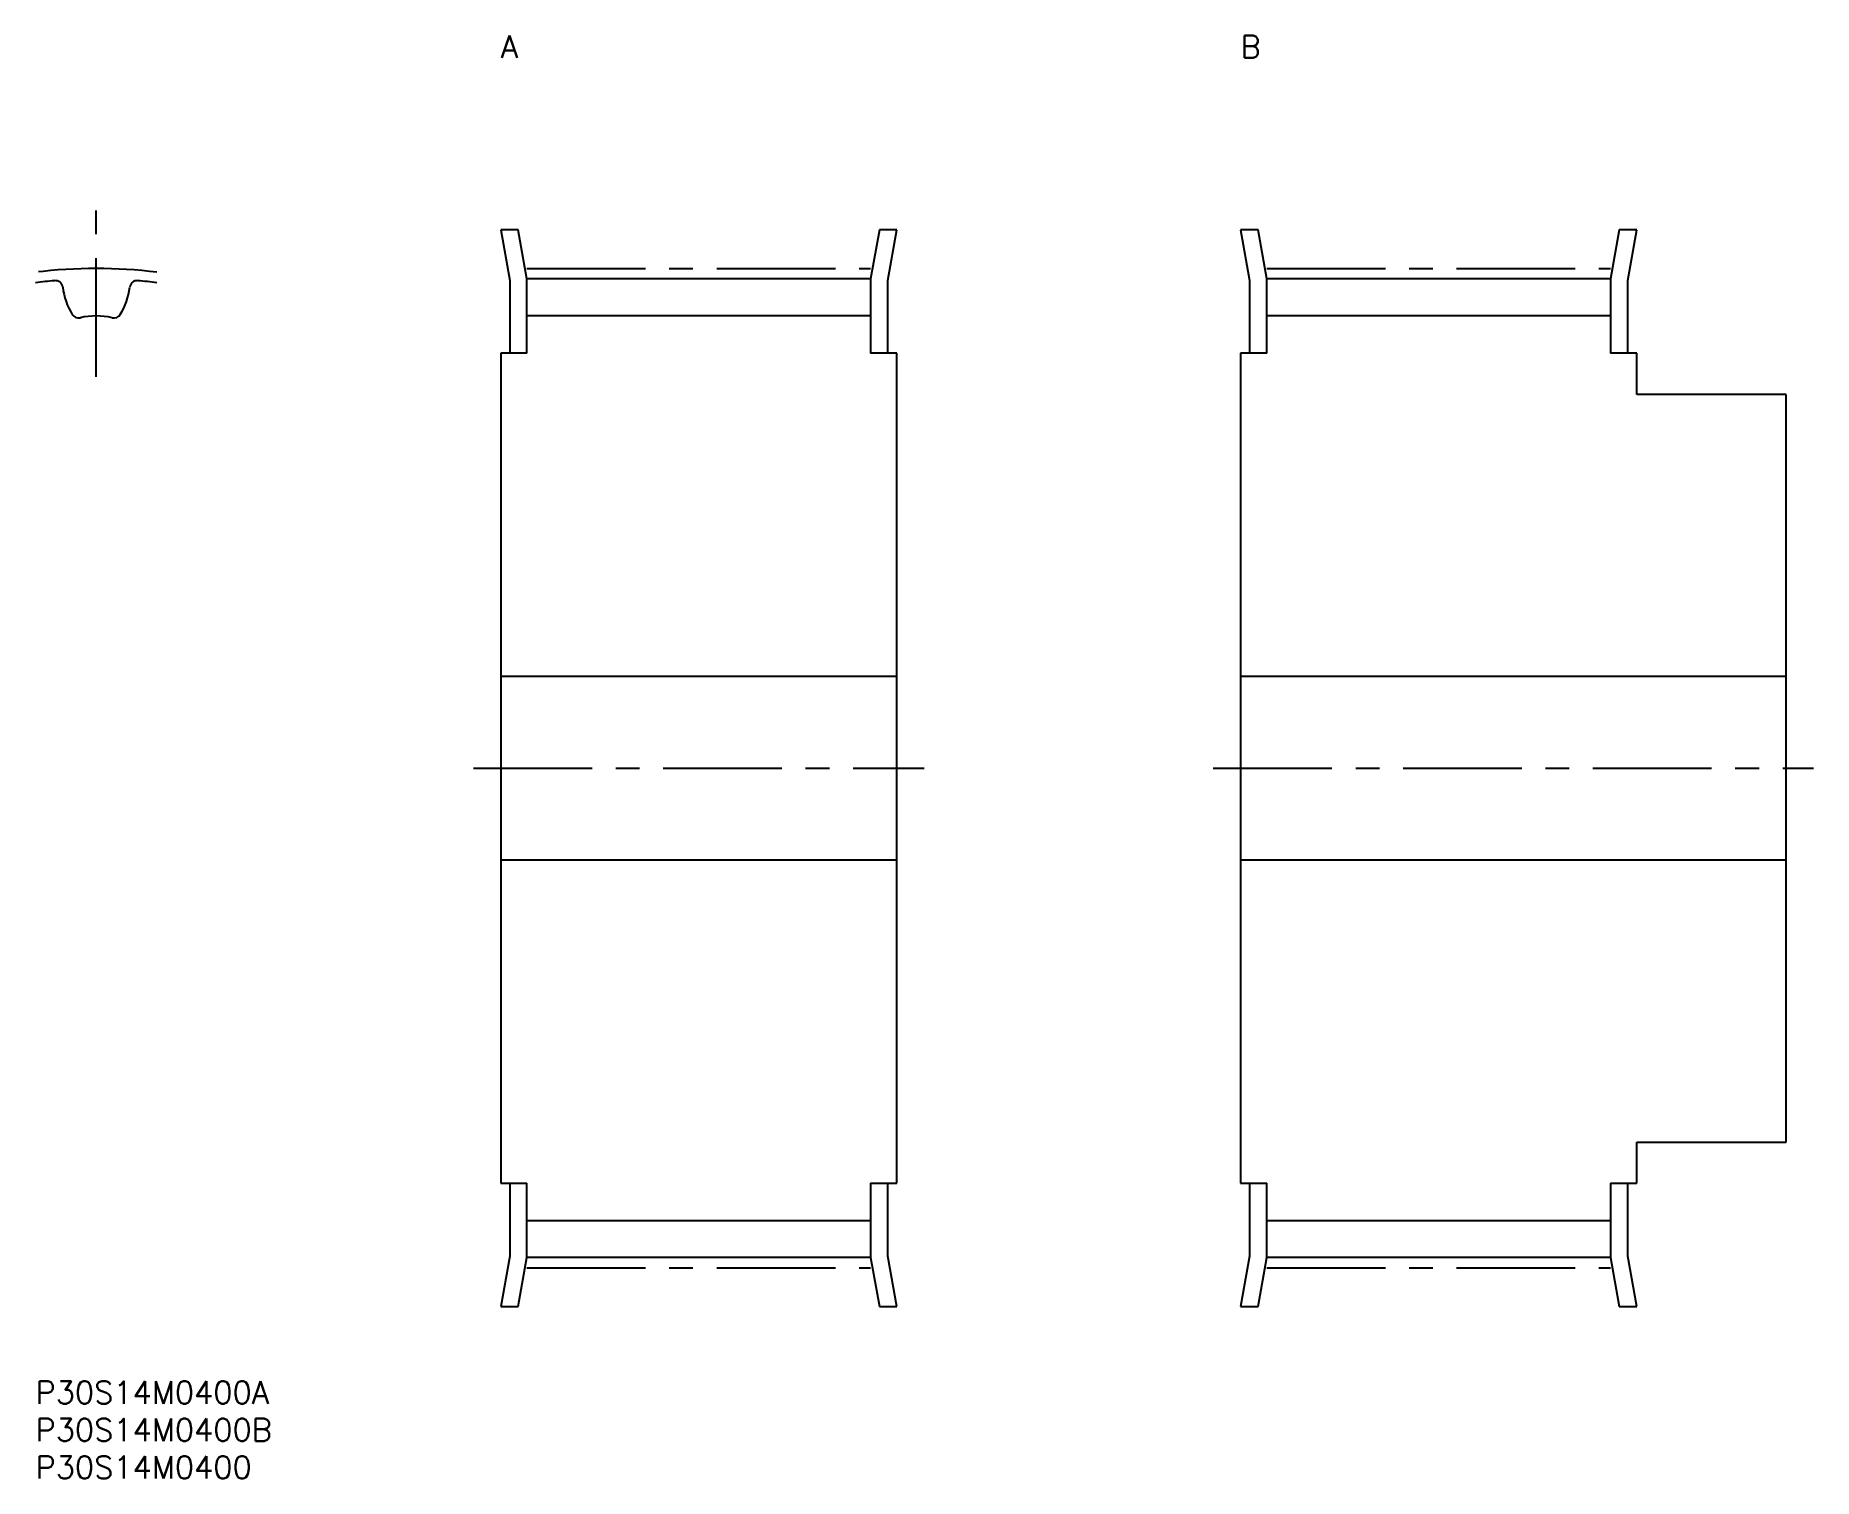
# Model space of a CAD drawing. Extents: x 0 to 238, y -13 to 180.
import ezdxf

# ---------------------------------------------------------------- set-up
doc = ezdxf.new("R2010")
doc.units = 0
doc.header["$LTSCALE"] = 0.5
doc.linetypes.add('CENTER', pattern=[50.8, 31.75, -6.35, 6.35, -6.35])
for name, color, linetype in [('MSM_CENTER', 1, 'CENTER'), ('MSM_CONTINUOUS', 7, 'CONTINUOUS'), ('MSM_PART_NUMBER', 7, 'CONTINUOUS')]:
    doc.layers.add(name, color=color, linetype=linetype)
doc.styles.get("Standard").update_dxf_attribs({"font": 'txt.shx', "height": 3, "bigfont": 'bigfont.shx'})

# ---------------------------------------------------------------- blocks, each defined once
blk = doc.blocks.new('*U31')
at = {"layer": 'MSM_PART_NUMBER'}
blk.add_text('P30S14M0400A', height=3, dxfattribs=at).set_placement((0, -3))
blk = doc.blocks.new('*U32')
at = {"layer": 'MSM_PART_NUMBER'}
blk.add_text('P30S14M0400B', height=3, dxfattribs=at).set_placement((0, -8))
blk = doc.blocks.new('*U33')
at = {"layer": 'MSM_PART_NUMBER'}
blk.add_text('P30S14M0400', height=3, dxfattribs=at).set_placement((0, -13))
blk = doc.blocks.new('*U34')
at = {"layer": 'MSM_PART_NUMBER'}
blk.add_text('A', height=3, dxfattribs=at).set_placement((62.24, 177))
blk = doc.blocks.new('*U35')
at = {"layer": 'MSM_PART_NUMBER'}
blk.add_text('B', height=3, dxfattribs=at).set_placement((161.24, 177))

msp = doc.modelspace()

# ---------------------------------------------------------------- linework, layer by layer
at = {"layer": 'MSM_CENTER'}
for p, q in [((8.12, 134.37), (8.12, 157.6)), ((65.74, 148.84), (111.74, 148.84)), ((164.74, 148.84), (210.74, 148.84)), ((58.59, 82), (118.89, 82)), ((157.59, 82), (237.89, 82)), ((65.74, 15.15), (111.74, 15.15)), ((164.74, 15.15), (210.74, 15.15))]:
    msp.add_line(p, q, dxfattribs=at)
msp.add_arc((8.12, 82), 66.84, 83.0221, 96.9779, dxfattribs=at)
at = {"layer": 'MSM_CONTINUOUS'}
for p, q in [((64.58, 154), (62.24, 154)), ((62.24, 154), (63.44, 147.25)), ((65.74, 147.45), (64.58, 154)), ((112.91, 154), (111.74, 147.45)), ((115.24, 154), (112.91, 154)), ((114.04, 147.25), (115.24, 154)), ((163.58, 154), (161.24, 154)), ((161.24, 154), (162.44, 147.25)), ((164.74, 147.45), (163.58, 154)), ((211.91, 154), (210.74, 147.45)), ((214.24, 154), (211.91, 154)), ((213.04, 147.25), (214.24, 154)), ((63.44, 147.25), (63.44, 137.5)), ((65.74, 137.5), (65.74, 147.45)), ((111.74, 147.45), (65.74, 147.45)), ((111.74, 147.45), (111.74, 137.5)), ((114.04, 137.5), (114.04, 147.25)), ((162.44, 147.25), (162.44, 137.5)), ((164.74, 137.5), (164.74, 147.45)), ((210.74, 147.45), (164.74, 147.45)), ((210.74, 147.45), (210.74, 137.5)), ((213.04, 137.5), (213.04, 147.25)), ((111.74, 142.5), (65.74, 142.5)), ((210.74, 142.5), (164.74, 142.5)), ((62.24, 137.5), (62.24, 26.5)), ((65.74, 137.5), (62.24, 137.5)), ((115.24, 137.5), (111.74, 137.5)), ((115.24, 26.5), (115.24, 137.5)), ((161.24, 137.5), (161.24, 26.5)), ((164.74, 137.5), (161.24, 137.5)), ((214.24, 137.5), (210.74, 137.5)), ((214.24, 132), (214.24, 137.5)), ((234.24, 132), (214.24, 132)), ((234.24, 32), (234.24, 132)), ((115.24, 94.25), (62.24, 94.25)), ((234.24, 94.25), (161.24, 94.25)), ((62.24, 69.75), (115.24, 69.75)), ((161.24, 69.75), (234.24, 69.75)), ((214.24, 26.5), (214.24, 32)), ((214.24, 32), (234.24, 32)), ((62.24, 26.5), (65.74, 26.5)), ((63.44, 26.5), (63.44, 16.75)), ((65.74, 16.55), (65.74, 26.5)), ((111.74, 26.5), (111.74, 16.55)), ((111.74, 26.5), (115.24, 26.5)), ((114.04, 16.75), (114.04, 26.5)), ((161.24, 26.5), (164.74, 26.5)), ((162.44, 26.5), (162.44, 16.75)), ((164.74, 16.55), (164.74, 26.5)), ((210.74, 26.5), (210.74, 16.55)), ((210.74, 26.5), (214.24, 26.5)), ((213.04, 16.75), (213.04, 26.5)), ((65.74, 21.5), (111.74, 21.5)), ((164.74, 21.5), (210.74, 21.5)), ((63.44, 16.75), (62.24, 10)), ((115.24, 10), (114.04, 16.75)), ((162.44, 16.75), (161.24, 10)), ((214.24, 10), (213.04, 16.75)), ((64.58, 10), (65.74, 16.55)), ((111.74, 16.55), (65.74, 16.55)), ((111.74, 16.55), (112.91, 10)), ((163.58, 10), (164.74, 16.55)), ((210.74, 16.55), (164.74, 16.55)), ((210.74, 16.55), (211.91, 10)), ((62.24, 10), (64.58, 10)), ((112.91, 10), (115.24, 10)), ((161.24, 10), (163.58, 10)), ((211.91, 10), (214.24, 10))]:
    msp.add_line(p, q, dxfattribs=at)
for centre, radius, start, end in [((8.12, 82), 65.45, 94.8726, 97.1274), ((2.65, 146.22), 1, 7.0117, 94.8726), ((12.67, 147.45), 9.1, 187.0117, 211.4746), ((3.57, 147.45), 9.1, 328.5254, 352.9883), ((13.6, 146.22), 1, 85.1274, 172.9883), ((8.12, 82), 65.45, 82.8726, 85.1274), ((5.76, 143.22), 1, 211.4746, 283.5027), ((8.12, 133.4), 9.1, 76.4973, 103.5027), ((10.48, 143.22), 1, 256.4973, 328.5254)]:
    msp.add_arc(centre, radius, start, end, dxfattribs=at)

# ---------------------------------------------------------------- block references
for name in ['*U34', '*U35', '*U31', '*U32', '*U33']:
    msp.add_blockref(name, (0, 0), dxfattribs=at)

doc.saveas('drawing.dxf')
